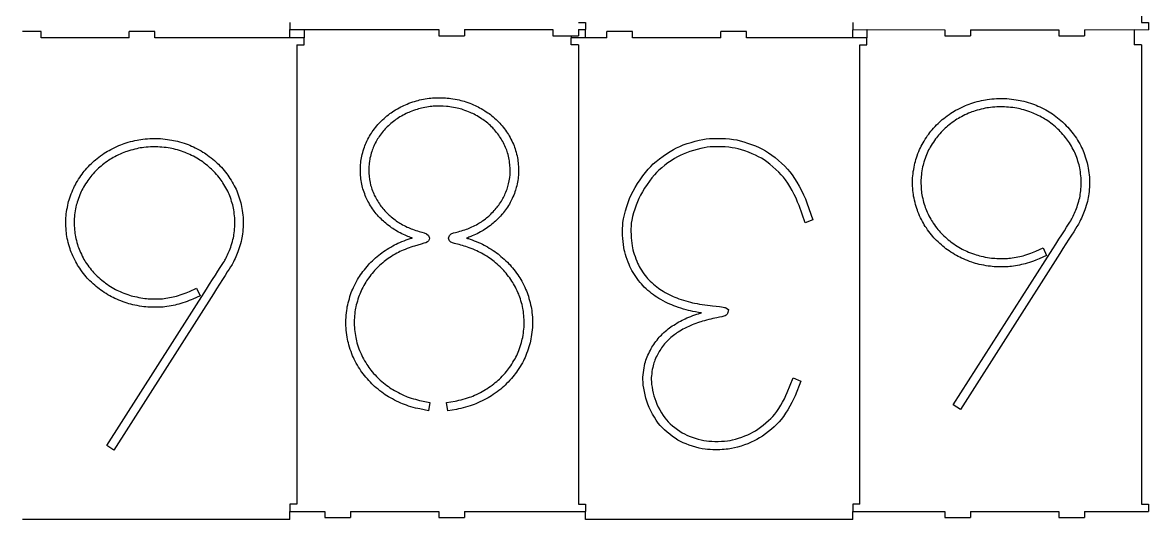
# Model space of a CAD drawing. Extents: x 0 to 774, y 0 to 367.
# Drawn here: x 536.7 to 773.9, y 60.8 to 165.5 of the extents above; entities that cross this region are included whole.
import ezdxf

# ---------------------------------------------------------------- set-up
doc = ezdxf.new("R2010")
doc.units = 0
doc.layers.add('ink_ext_XXXXXX', color=7, linetype='CONTINUOUS')

msp = doc.modelspace()

# ---------------------------------------------------------------- linework, layer by layer
at = {"layer": 'ink_ext_XXXXXX', "color": 5}
for points in [[(772.406529, 262.270854), (772.406529, 165.471017)], [(593.003296, 163.977953), (596.005262, 163.977953)], [(593.003617, 165.484728), (593.003617, 163.977944)], [(593.003617, 162.285046), (593.003617, 163.977944)], [(596.005262, 163.977953), (596.005262, 162.284928)], [(596.005417, 163.978227), (624.405883, 163.978227)], [(624.405883, 163.978227), (624.405883, 162.678378)], [(629.80192, 163.977293), (648.401792, 163.977293)], [(629.805394, 163.978042), (629.805394, 162.677969)], [(648.401792, 163.977293), (648.401792, 162.677597)], [(653.801979, 165.477678), (655.302125, 165.477678)], [(653.801979, 163.977532), (655.302125, 163.977532)], [(653.807053, 163.97852), (653.807053, 162.678444)], [(655.302125, 165.477678), (655.302125, 163.977532)], [(655.302125, 162.277179), (655.302125, 163.977532)], [(711.603005, 163.970839), (714.604738, 163.977443)], [(711.603093, 165.477547), (711.603093, 163.970511)], [(711.603093, 162.27734), (711.603093, 163.970511)], [(714.604738, 163.977443), (714.604738, 162.277261)], [(714.608975, 163.978339), (731.00453, 163.971014)], [(731.00453, 163.971014), (731.00453, 162.670846)], [(736.402237, 163.970896), (755.006189, 163.970896)], [(736.404041, 163.970533), (736.404041, 162.670673)], [(755.006189, 163.970896), (755.006189, 162.67062)], [(760.404674, 163.970835), (770.905706, 163.977819)], [(760.4057, 163.971338), (760.4057, 162.671084)], [(770.905706, 163.977819), (770.905706, 160.777988)], [(770.90836, 163.978326), (773.907351, 163.971322)], [(772.411039, 165.471455), (773.907351, 165.471455)], [(773.907351, 165.471455), (773.907351, 163.971322)], [(540.607087, 163.585254), (536.70765, 163.585254)], [(559.203485, 162.284648), (540.604025, 162.284648)], [(540.607087, 162.285113), (540.607087, 163.585254)], [(564.602996, 163.584133), (559.199543, 163.584133)], [(559.203485, 162.284648), (559.203485, 163.584539)], [(593.003617, 162.285046), (564.602888, 162.285046)], [(564.602996, 162.284356), (564.602996, 163.584133)], [(596.005262, 162.284928), (593.003296, 162.284928)], [(596.005262, 160.777615), (596.005262, 162.284928)], [(624.404417, 162.677969), (629.805394, 162.677969)], [(648.405071, 162.677739), (652.30623, 162.677739)], [(655.302125, 162.277179), (652.301833, 162.277179)], [(652.30623, 162.677739), (652.30623, 162.278067)], [(652.30623, 160.777751), (652.30623, 162.278067)], [(652.309347, 162.678444), (653.807053, 162.678444)], [(659.804592, 162.277622), (655.304781, 162.277622)], [(659.804592, 162.277622), (659.804592, 163.577694)], [(665.204103, 163.578117), (659.805829, 163.578117)], [(665.204103, 162.277857), (665.204103, 163.578117)], [(683.806251, 162.277835), (665.205607, 162.277835)], [(689.205762, 163.577907), (683.802539, 163.577907)], [(683.806251, 162.277835), (683.806251, 163.577961)], [(689.205762, 162.277975), (689.205762, 163.577907)], [(714.604738, 162.277261), (711.603005, 162.277261), (689.207032, 162.27734)], [(713.103872, 160.770391), (714.604738, 160.770391), (714.604738, 162.277261)], [(731.003301, 162.670673), (736.404041, 162.670673)], [(755.007354, 162.671084), (760.4057, 162.671084)], [(594.501641, 160.777615), (596.005262, 160.777615)], [(594.50444, 160.778228), (594.50444, 63.985016)], [(653.807053, 160.778158), (652.309347, 160.778158)], [(653.807053, 160.778158), (653.807053, 63.977918)], [(713.103916, 63.977882), (713.103916, 160.770774)], [(772.406529, 160.778119), (770.906022, 160.778119)], [(772.406529, 160.778119), (772.406529, 63.977646)], [(593.001446, 62.478283), (600.404224, 62.478283)], [(594.50444, 63.985016), (593.003443, 63.985016)], [(593.003617, 63.98498), (593.003617, 62.478196)], [(593.003617, 60.784772), (593.003617, 62.478196)], [(600.404224, 62.478283), (600.404224, 61.176433)], [(605.803735, 62.478196), (605.803735, 61.176218)], [(605.810145, 62.478308), (624.405883, 62.478308)], [(624.405883, 62.478308), (624.405883, 61.176824)], [(629.805283, 62.477994), (655.302125, 62.477994)], [(629.805394, 62.478067), (629.805394, 61.176897)], [(653.801979, 63.977576), (655.302125, 63.977576)], [(655.302125, 63.977576), (655.302125, 62.477994)], [(655.302125, 60.77764), (655.302125, 62.477994)], [(711.603093, 63.977662), (711.603093, 62.478406)], [(711.603093, 60.778053), (711.603093, 62.478406)], [(713.103916, 63.977882), (711.605351, 63.977882)], [(711.605769, 62.478502), (731.00453, 62.478502)], [(731.00453, 62.478502), (731.00453, 61.176502)], [(736.402237, 62.478087), (755.006189, 62.478087)], [(736.404041, 62.478358), (736.404041, 61.176657)], [(755.006189, 62.478087), (755.006189, 61.17656)], [(760.4057, 62.478667), (760.4057, 61.176528)], [(760.408705, 62.478694), (773.907351, 62.478694)], [(772.411039, 63.97819), (773.907351, 63.97819)], [(773.907351, 63.97819), (773.907351, 62.478694)], [(593.003617, 60.784772), (536.701616, 60.784772)], [(600.403728, 61.176218), (605.803735, 61.176218)], [(624.404417, 61.176897), (629.805394, 61.176897)], [(711.603093, 60.778053), (655.301716, 60.778053)], [(731.003301, 61.176657), (736.404041, 61.176657)], [(755.007354, 61.176528), (760.4057, 61.176528)]]:
    msp.add_lwpolyline(points, dxfattribs=at)
at = {"layer": 'ink_ext_XXXXXX', "color": 1}
for points in [[(701.949204, 127.504795), (703.224939, 123.882301), (701.557583, 123.296056), (700.287781, 126.91855)], [(734.285532, 83.975772), (732.794486, 84.923875), (753.744625, 117.778474)], [(755.229379, 116.83037), (734.285532, 83.975772)], [(750.177439, 117.316061), (751.69365, 118.009366), (752.423445, 116.404447), (750.907234, 115.710513)], [(555.931375, 75.404542), (554.444887, 76.352568), (575.442828, 109.294907)], [(571.856546, 108.816216), (573.384614, 109.511123), (574.112265, 107.906652), (572.589395, 107.210705)], [(576.934513, 108.347401), (555.931375, 75.404542)], [(684.889956, 105.34142), (685.406183, 105.02753), (685.311245, 104.411023)], [(697.807515, 87.512577), (699.041714, 90.586209), (700.679402, 89.928167), (699.445203, 86.855129)], [(620.736556, 85.790165), (622.547267, 85.426351), (622.201839, 83.696983), (620.391128, 84.060797)], [(626.335832, 83.654083), (626.029404, 85.390137), (627.851258, 85.716622)], [(628.163257, 83.980568), (626.335832, 83.654083)]]:
    msp.add_lwpolyline(points, dxfattribs=at)
msp.add_lwpolyline([(682.730106, 75.463704)], close=True, dxfattribs=at)
for points in [[(620.023414, 149.077031), (620.881412, 149.298217), (622.24641, 149.531102), (623.065409, 149.596288)], [(623.065409, 149.596288), (623.878836, 149.66203), (625.288405, 149.648659), (626.196546, 149.566202)], [(626.196546, 149.566202), (627.110259, 149.483188), (628.547685, 149.223002), (629.400113, 148.985103)], [(739.557669, 149.208715), (740.5517, 149.376694), (742.187446, 149.493712), (743.219225, 149.479242)], [(743.219225, 149.479242), (744.251004, 149.459739), (745.880459, 149.278549), (746.855615, 149.075339)], [(614.362852, 146.477407), (615.053708, 146.965463), (616.257134, 147.656876), (617.037133, 148.019019)], [(617.037133, 148.019019), (617.822703, 148.381161), (619.159844, 148.855846), (620.023414, 149.077031)], [(620.457985, 147.368834), (619.700272, 147.17272), (618.468988, 146.737035), (617.778132, 146.417793)], [(623.204694, 147.838505), (622.48041, 147.780562), (621.22684, 147.565505), (620.457985, 147.368834)], [(626.034975, 147.809533), (625.221548, 147.883076), (623.923407, 147.89589), (623.204694, 147.838505)], [(628.926542, 147.28582), (628.1744, 147.495862), (626.848403, 147.735991), (626.034975, 147.809533)], [(631.584109, 146.284079), (630.898824, 146.616692), (629.684255, 147.075777), (628.926542, 147.28582)], [(629.400113, 148.985103), (630.25254, 148.747203), (631.578538, 148.24689), (632.358536, 147.870262)], [(632.358536, 147.870262), (633.132964, 147.493077), (634.314104, 146.779378), (634.993818, 146.279064)], [(732.95177, 146.788439), (733.775934, 147.279163), (735.191484, 147.952965), (736.103727, 148.29081)], [(736.103727, 148.29081), (737.022262, 148.629283), (738.56993, 149.041366), (739.557669, 149.208715)], [(739.853362, 147.469791), (738.972575, 147.320057), (737.53186, 146.938173), (736.713987, 146.636189)], [(743.187768, 147.715153), (742.269234, 147.734656), (740.74044, 147.619524), (739.853362, 147.469791)], [(746.497009, 147.348368), (745.622514, 147.530187), (744.112594, 147.698166), (743.187768, 147.715153)], [(749.586054, 146.404668), (748.787055, 146.734334), (747.371505, 147.166548), (746.497009, 147.348368)], [(746.855615, 149.075339), (747.830772, 148.872758), (749.359566, 148.405312), (750.259226, 148.035381)], [(750.259226, 148.035381), (751.158887, 147.665451), (752.54298, 146.941948), (753.34198, 146.423542)], [(612.056284, 144.508467), (612.646855, 145.115752), (613.660853, 145.980994), (614.362852, 146.477407)], [(615.37685, 145.036638), (614.769565, 144.608196), (613.833567, 143.80424), (613.320996, 143.281084)], [(617.778132, 146.417793), (617.081704, 146.097993), (615.989706, 145.465637), (615.37685, 145.036638)], [(633.946391, 144.859467), (633.350249, 145.299609), (632.269394, 145.951465), (631.584109, 146.284079)], [(635.957673, 143.066027), (635.461817, 143.598098), (634.542533, 144.419882), (633.946391, 144.859467)], [(634.993818, 146.279064), (635.684674, 145.76928), (636.676386, 144.885095), (637.250242, 144.266111)], [(727.843207, 142.290136), (728.42201, 143.031255), (729.466371, 144.142305), (730.177292, 144.766405)], [(730.177292, 144.766405), (730.881921, 145.390505), (732.127605, 146.297715), (732.95177, 146.788439)], [(733.857722, 145.274115), (733.121636, 144.836239), (731.970322, 143.997604), (731.341188, 143.442708)], [(736.713987, 146.636189), (735.896113, 146.334205), (734.587516, 145.710734), (733.857722, 145.274115)], [(752.385697, 144.942562), (751.668485, 145.404975), (750.391344, 146.073744), (749.586054, 146.404668)], [(754.826734, 143.025593), (754.216475, 143.603137), (753.096618, 144.480778), (752.385697, 144.942562)], [(753.34198, 146.423542), (754.140979, 145.905136), (755.355206, 144.954516), (756.040961, 144.30525)], [(610.189859, 142.168471), (610.646715, 142.871584), (611.465714, 143.900068), (612.056284, 144.508467)], [(613.320996, 143.281084), (612.819569, 142.759599), (612.061856, 141.810229), (611.671856, 141.208516)], [(637.562242, 140.961145), (637.183385, 141.571215), (636.453529, 142.535071), (635.957673, 143.066027)], [(637.250242, 144.266111), (637.82967, 143.646012), (638.620812, 142.601371), (639.060954, 141.887672)], [(731.341188, 143.442708), (730.712055, 142.888442), (729.74319, 141.863584), (729.233592, 141.20614)], [(756.839961, 140.716674), (756.349237, 141.392363), (755.430702, 142.449936), (754.826734, 143.025593)], [(756.040961, 144.30525), (756.720425, 143.657243), (757.727039, 142.508445), (758.268093, 141.745936)], [(557.755701, 139.862503), (558.67566, 140.201381), (560.229715, 140.614063), (561.22244, 140.781943)], [(561.22244, 140.781943), (562.215164, 140.950342), (563.857578, 141.068326), (564.891882, 141.052733)], [(564.891882, 141.052733), (565.920989, 141.032983), (567.553007, 140.852109), (568.535337, 140.647847)], [(568.535337, 140.647847), (569.512469, 140.444625), (571.040537, 139.976849), (571.939706, 139.605746)], [(608.830432, 139.512019), (609.136861, 140.296474), (609.733002, 141.46313), (610.189859, 142.168471)], [(611.671856, 141.208516), (611.281857, 140.609031), (610.735858, 139.539319), (610.474001, 138.87242)], [(638.704383, 138.598863), (638.464812, 139.271333), (637.935527, 140.352746), (637.562242, 140.961145)], [(639.060954, 141.887672), (639.506667, 141.171744), (640.080523, 139.991161), (640.364666, 139.200019)], [(674.488264, 139.080756), (676.143753, 139.881205), (678.944437, 140.718444), (680.730466, 140.946889)], [(680.730466, 140.946889), (682.516495, 141.175335), (685.412117, 141.078616), (687.174411, 140.732091)], [(687.174411, 140.732091), (688.94264, 140.383786), (691.666186, 139.348363), (693.250471, 138.42212)], [(726.025012, 139.423176), (726.452823, 140.26181), (727.264405, 141.547759), (727.843207, 142.290136)], [(729.233592, 141.20614), (728.723994, 140.550583), (727.975325, 139.36907), (727.597845, 138.626693)], [(758.375046, 138.074943), (758.029023, 138.83179), (757.324393, 140.041614), (756.839961, 140.716674)], [(758.268093, 141.745936), (758.821731, 140.982168), (759.589273, 139.664763), (759.979336, 138.807883)], [(551.814946, 136.331315), (552.521808, 136.957615), (553.774408, 137.86614), (554.600812, 138.357305)], [(554.600812, 138.357305), (555.422019, 138.848989), (556.840939, 139.524146), (557.755701, 139.862503)], [(558.369007, 138.207616), (557.5478, 137.905641), (556.238028, 137.279861), (555.499981, 136.84223)], [(561.518698, 139.042856), (560.629924, 138.892648), (559.190213, 138.510111), (558.369007, 138.207616)], [(564.855499, 139.288698), (563.940738, 139.309488), (562.407472, 139.193584), (561.518698, 139.042856)], [(568.171511, 138.921754), (567.298329, 139.103147), (565.780656, 139.272066), (564.855499, 139.288698)], [(571.269227, 137.974768), (570.46881, 138.305849), (569.04989, 138.738802), (568.171511, 138.921754)], [(574.070685, 136.510629), (573.358626, 136.973208), (572.074841, 137.644206), (571.269227, 137.974768)], [(571.939706, 139.605746), (572.844073, 139.235164), (574.231808, 138.510631), (575.032224, 137.9914)], [(575.032224, 137.9914), (575.832641, 137.472169), (577.043661, 136.520504), (577.729732, 135.869256)], [(608.044862, 136.600395), (608.178576, 137.447808), (608.524004, 138.726448), (608.830432, 139.512019)], [(610.474001, 138.87242), (610.217716, 138.208306), (609.900145, 137.042208), (609.788717, 136.32461)], [(639.328382, 136.029882), (639.233668, 136.752495), (638.949525, 137.928621), (638.704383, 138.598863)], [(640.364666, 139.200019), (640.648808, 138.407206), (640.966379, 137.117423), (641.077807, 136.263881)], [(669.035239, 135.142591), (670.388111, 136.512078), (672.838709, 138.278526), (674.488264, 139.080756)], [(680.955945, 139.197649), (679.353859, 138.992938), (676.743052, 138.212662), (675.259639, 137.493504)], [(686.83026, 139.001245), (685.251908, 139.312168), (682.55803, 139.401766), (680.955945, 139.197649)], [(692.360423, 136.899545), (690.94228, 137.727883), (688.414545, 138.690321), (686.83026, 139.001245)], [(693.250471, 138.42212), (694.834755, 137.493504), (697.137012, 135.512851), (698.377145, 134.005704)], [(724.798202, 136.231583), (725.049856, 137.150117), (725.597201, 138.582025), (726.025012, 139.423176)], [(727.597845, 138.626693), (727.226657, 137.886203), (726.72335, 136.575089), (726.496862, 135.764137)], [(759.362785, 135.162685), (759.167754, 135.984962), (758.721069, 137.318725), (758.375046, 138.074943)], [(759.979336, 138.807883), (760.369398, 137.949746), (760.866414, 136.492673), (761.080319, 135.560297)], [(549.476067, 133.850024), (550.052991, 134.590669), (551.102888, 135.703976), (551.814946, 136.331315)], [(555.499981, 136.84223), (554.767132, 136.40512), (553.613285, 135.564682), (552.979189, 135.007509)], [(576.518712, 134.589629), (575.905406, 135.169152), (574.787941, 136.048571), (574.070685, 136.510629)], [(577.729732, 135.869256), (578.421001, 135.219048), (579.418923, 134.067799), (579.969859, 133.304285)], [(607.888863, 133.610214), (607.844291, 134.440356), (607.911148, 135.753539), (608.044862, 136.600395)], [(609.788717, 136.32461), (609.677288, 135.607011), (609.610431, 134.408599), (609.649431, 133.708271)], [(639.406382, 133.415772), (639.462096, 134.111085), (639.428667, 135.307826), (639.328382, 136.029882)], [(641.077807, 136.263881), (641.194807, 135.412568), (641.233807, 134.100499), (641.16695, 133.277043)], [(675.259639, 137.493504), (673.78216, 136.776719), (671.503638, 135.131911), (670.287239, 133.901271)], [(697.012406, 132.88543), (695.902813, 134.234743), (693.772632, 136.072988), (692.360423, 136.899545)], [(724.225691, 132.788965), (724.288604, 133.766009), (724.546549, 135.310531), (724.798202, 136.231583)], [(726.496862, 135.764137), (726.276665, 134.954442), (726.043886, 133.542038), (725.987264, 132.679496)], [(761.080319, 135.560297), (761.294224, 134.626034), (761.489256, 133.067042), (761.50813, 132.084965)], [(547.656938, 130.97632), (548.083134, 131.817797), (548.899143, 133.10678), (549.476067, 133.850024)], [(552.979189, 135.007509), (552.35029, 134.450336), (551.383553, 133.424348), (550.869, 132.766343)], [(578.540544, 132.274658), (578.051978, 132.951894), (577.126821, 134.012706), (576.518712, 134.589629)], [(579.969859, 133.304285), (580.520795, 132.538172), (581.284829, 131.218005), (581.67984, 130.360415)], [(608.340148, 130.752633), (608.134005, 131.525946), (607.939005, 132.781187), (607.888863, 133.610214)], [(609.649431, 133.708271), (609.688431, 133.005158), (609.872288, 131.860788), (610.045002, 131.208375)], [(638.955097, 130.934819), (639.144525, 131.583332), (639.356239, 132.719901), (639.406382, 133.415772)], [(641.16695, 133.277043), (641.100093, 132.454702), (640.877236, 131.208375), (640.648808, 130.440077)], [(664.941019, 129.15791), (665.842934, 131.08694), (667.676432, 133.771918), (669.035239, 135.142591)], [(670.287239, 133.901271), (669.070841, 132.672412), (667.356015, 130.158917), (666.543105, 128.41383)], [(700.287781, 126.91855), (699.623212, 128.803078), (698.121998, 131.535524), (697.012406, 132.88543)], [(698.377145, 134.005704), (699.611345, 132.499743), (701.219365, 129.583353), (701.949204, 127.504795)], [(759.746556, 132.048475), (759.727682, 132.914792), (759.551525, 134.341037), (759.362785, 135.162685)], [(546.425128, 127.777773), (546.679806, 128.699811), (547.230743, 130.134324), (547.656938, 130.97632)], [(550.869, 132.766343), (550.359644, 132.108858), (549.606005, 130.924865), (549.231784, 130.180582)], [(580.079007, 129.627566), (579.725576, 130.385363), (579.023912, 131.597943), (578.540544, 132.274658)], [(609.337432, 128.108438), (608.986432, 128.819908), (608.54629, 129.981549), (608.340148, 130.752633)], [(610.045002, 131.208375), (610.217716, 130.554848), (610.618858, 129.492935), (610.919715, 128.890665)], [(638.030241, 128.633265), (638.342241, 129.230521), (638.765668, 130.284634), (638.955097, 130.934819)], [(724.370392, 129.275885), (724.231982, 130.235942), (724.169069, 131.811292), (724.225691, 132.788965)], [(725.987264, 132.679496), (725.936933, 131.817583), (725.993555, 130.37561), (726.119382, 129.530684)], [(759.488612, 128.912875), (759.645895, 129.744589), (759.76543, 131.180901), (759.746556, 132.048475)], [(761.50813, 132.084965), (761.527004, 131.101001), (761.401177, 129.531942), (761.218728, 128.585726)], [(549.231784, 130.180582), (548.857563, 129.438377), (548.348207, 128.124447), (548.124714, 127.311036)], [(581.066534, 126.708125), (580.874226, 127.53297), (580.422042, 128.870289), (580.079007, 129.627566)], [(581.67984, 130.360415), (582.074851, 129.501267), (582.568614, 128.040767), (582.786909, 127.105735)], [(610.813858, 125.714956), (610.334716, 126.347869), (609.688431, 127.399196), (609.337432, 128.108438)], [(610.919715, 128.890665), (611.215, 128.285609), (611.811142, 127.319525), (612.223427, 126.779654)], [(636.676386, 126.545654), (637.099814, 127.079396), (637.718242, 128.035452), (638.030241, 128.633265)], [(640.648808, 130.440077), (640.425951, 129.673449), (639.963524, 128.520723), (639.59581, 127.816495)], [(663.137189, 122.694384), (663.232127, 124.348092), (664.021303, 127.187345), (664.941019, 129.15791)], [(666.543105, 128.41383), (665.730195, 126.674677), (664.982555, 124.009874), (664.899484, 122.593512)], [(725.21343, 125.922605), (724.886281, 126.812828), (724.515092, 128.317715), (724.370392, 129.275885)], [(726.119382, 129.530684), (726.245209, 128.685129), (726.584941, 127.309843), (726.868051, 126.525943)], [(758.614117, 125.953432), (758.928683, 126.722862), (759.331328, 128.077386), (759.488612, 128.912875)], [(761.218728, 128.585726), (761.042571, 127.639509), (760.608469, 126.15853), (760.243572, 125.284034)], [(545.853402, 124.327146), (545.915772, 125.307916), (546.17045, 126.856254), (546.425128, 127.777773)], [(548.124714, 127.311036), (547.901221, 126.499705), (547.672531, 125.083383), (547.615358, 124.217998)], [(581.451149, 123.585461), (581.430359, 124.454485), (581.253644, 125.884839), (581.066534, 126.708125)], [(582.786909, 127.105735), (583.000007, 126.169663), (583.192315, 124.606772), (583.213105, 123.621843)], [(612.223427, 126.779654), (612.63014, 126.238112), (613.410139, 125.386799), (613.917138, 124.919914)], [(634.932532, 124.714886), (635.450674, 125.171185), (636.252958, 126.009684), (636.676386, 126.545654)], [(639.59581, 127.816495), (639.228096, 127.116168), (638.553954, 126.077098), (638.058098, 125.450871)], [(726.685602, 122.853692), (726.194878, 123.655837), (725.534288, 125.03301), (725.21343, 125.922605)], [(726.868051, 126.525943), (727.157452, 125.739527), (727.76142, 124.478114), (728.195522, 123.76971)], [(757.519425, 123.708684), (757.796243, 124.149078), (758.29955, 125.176452), (758.614117, 125.953432)], [(545.998933, 120.806872), (545.8586, 121.766852), (545.791032, 123.345856), (545.853402, 124.327146)], [(547.615358, 124.217998), (547.563383, 123.352612), (547.620556, 121.907185), (547.745296, 121.06155)], [(581.191274, 120.441487), (581.352397, 121.277766), (581.466742, 122.717477), (581.451149, 123.585461)], [(583.213105, 123.621843), (583.233895, 122.637955), (583.103958, 121.064669), (582.927242, 120.115083)], [(612.724855, 123.620659), (612.128713, 124.16443), (611.293, 125.084271), (610.813858, 125.714956)], [(615.003565, 121.871791), (614.312709, 122.310261), (613.315425, 123.07856), (612.724855, 123.620659)], [(613.917138, 124.919914), (614.424137, 124.452472), (615.354564, 123.737659), (615.950706, 123.358803)], [(615.950706, 123.358803), (616.546848, 122.978832), (617.610989, 122.422247), (618.27956, 122.142562)], [(632.854393, 123.189989), (633.461677, 123.558817), (634.41439, 124.256915), (634.932532, 124.714886)], [(636.096959, 123.39056), (635.495245, 122.860161), (634.475676, 122.110248), (633.773677, 121.683477)], [(638.058098, 125.450871), (637.562242, 124.825757), (636.704243, 123.920959), (636.096959, 123.39056)], [(728.195522, 123.76971), (728.623333, 123.059419), (729.46008, 121.937674), (730.0263, 121.320495)], [(753.744625, 117.778474), (755.518781, 120.558614), (757.217441, 123.227398), (757.519425, 123.708684)], [(760.243572, 125.284034), (759.884966, 124.40136), (759.343911, 123.296602), (759.010471, 122.769388)], [(547.745296, 121.06155), (547.870036, 120.214876), (548.213072, 118.835456), (548.498935, 118.049073)], [(617.594275, 120.515707), (616.842133, 120.832721), (615.677707, 121.44112), (615.003565, 121.871791)], [(618.27956, 122.142562), (618.942559, 121.863434), (620.123699, 121.485134), (620.853555, 121.317435)], [(620.853555, 121.317435), (621.310412, 121.21102), (622.385696, 120.963649), (622.419124, 120.079465)], [(626.458403, 120.049937), (626.463975, 120.946935), (627.500259, 121.161992), (627.884687, 121.242778)], [(627.884687, 121.242778), (628.625685, 121.395992), (629.817969, 121.750891), (630.492111, 122.017205)], [(630.492111, 122.017205), (631.171824, 122.284076), (632.252679, 122.821161), (632.854393, 123.189989)], [(633.773677, 121.683477), (633.088392, 121.265063), (631.90168, 120.678393), (631.138395, 120.375865)], [(663.469474, 117.607464), (663.190592, 118.829796), (663.048184, 121.063816), (663.137189, 122.694384)], [(664.899484, 122.593512), (664.816412, 121.152821), (664.952886, 119.049935), (665.190232, 118.000865)], [(728.717703, 120.135207), (728.082278, 120.831658), (727.176326, 122.051547), (726.685602, 122.853692)], [(730.0263, 121.320495), (730.586228, 120.702686), (731.624298, 119.749549), (732.297471, 119.238692)], [(759.010471, 122.769388), (758.708487, 122.287472), (757.009827, 119.614285), (755.229379, 116.83037)], [(546.840929, 117.446162), (546.518684, 118.339614), (546.139265, 119.846892), (545.998933, 120.806872)], [(580.318092, 117.474748), (580.63514, 118.247098), (581.035349, 119.605727), (581.191274, 120.441487)], [(582.927242, 120.115083), (582.745329, 119.168097), (582.308739, 117.683168), (581.95011, 116.805829)], [(612.435141, 116.981756), (613.209568, 117.551155), (614.557852, 118.365697), (615.438136, 118.797482)], [(615.438136, 118.797482), (616.31842, 119.228709), (617.817132, 119.804794), (618.775416, 120.080022)], [(618.780987, 120.081137), (618.340845, 120.226551), (617.922989, 120.380322), (617.594275, 120.515707)], [(618.775416, 120.080022), (618.780987, 120.080022), (618.780987, 120.080579), (618.780987, 120.081137)], [(621.639125, 119.078838), (621.260269, 118.962396), (620.190556, 118.649839), (619.265701, 118.384639)], [(622.419124, 120.079465), (622.430267, 119.715094), (622.235267, 119.261024), (621.639125, 119.078838)], [(627.483544, 118.99081), (626.553117, 119.19751), (626.458403, 119.800337), (626.458403, 120.049937)], [(630.102111, 118.267082), (629.227399, 118.538411), (628.029543, 118.870467), (627.483544, 118.99081)], [(631.138395, 120.375865), (630.893253, 120.277808), (630.586825, 120.170279), (630.258111, 120.064422)], [(630.258111, 120.064422), (630.386254, 120.026537), (630.508825, 119.988651), (630.625825, 119.951323)], [(630.625825, 119.951323), (631.578538, 119.656037), (633.060535, 119.050981), (633.924105, 118.602482)], [(633.924105, 118.602482), (634.787675, 118.15454), (636.113673, 117.314927), (636.876957, 116.729928)], [(731.234236, 117.83258), (730.472984, 118.407607), (729.346836, 119.440015), (728.717703, 120.135207)], [(732.297471, 119.238692), (732.970644, 118.728465), (734.191162, 117.972876), (734.958705, 117.588476)], [(548.317022, 114.369756), (547.828456, 115.17537), (547.163175, 116.555309), (546.840929, 117.446162)], [(548.498935, 118.049073), (548.784798, 117.26269), (549.392907, 115.997096), (549.8243, 115.286077)], [(579.221418, 115.226825), (579.496886, 115.667054), (580.001044, 116.696681), (580.318092, 117.474748)], [(581.95011, 116.805829), (581.591482, 115.921732), (581.040546, 114.815182), (580.713103, 114.287635)], [(609.833288, 114.693574), (610.490715, 115.384987), (611.660713, 116.411243), (612.435141, 116.981756)], [(616.212563, 117.213527), (615.426993, 116.826871), (614.173424, 116.0686), (613.476996, 115.559373)], [(619.265701, 118.384639), (618.402131, 118.137268), (617.003705, 117.600741), (616.212563, 117.213527)], [(633.110678, 117.036356), (632.336251, 117.438055), (630.96011, 118.001883), (630.102111, 118.267082)], [(635.801673, 115.330387), (635.116389, 115.853544), (633.885105, 116.634657), (633.110678, 117.036356)], [(636.876957, 116.729928), (637.63467, 116.145486), (638.776811, 115.097502), (639.417524, 114.393832)], [(664.869815, 113.649125), (664.371389, 114.639452), (663.742422, 116.415394), (663.469474, 117.607464)], [(665.190232, 118.000865), (665.433512, 116.942302), (666.009076, 115.313515), (666.448167, 114.443641)], [(734.172288, 116.011239), (733.310376, 116.442195), (731.995487, 117.25881), (731.234236, 117.83258)], [(734.958705, 117.588476), (735.726247, 117.204075), (737.091467, 116.673087), (737.940797, 116.430871)], [(737.940797, 116.430871), (738.790127, 116.187396), (740.26859, 115.910577), (741.174542, 115.826273)], [(744.200673, 115.769022), (744.924176, 115.822499), (746.270521, 116.049616), (747.138725, 116.262892)], [(747.138725, 116.262892), (747.994347, 116.475539), (749.384731, 116.957455), (750.177439, 117.316061)], [(550.354446, 111.645221), (549.72035, 112.343766), (548.805588, 113.565701), (548.317022, 114.369756)], [(549.8243, 115.286077), (550.260891, 114.573498), (551.09769, 113.449277), (551.659021, 112.830253)], [(575.442828, 109.294907), (577.220376, 112.076094), (578.914764, 114.745016), (579.221418, 115.226825)], [(580.713103, 114.287635), (580.40645, 113.804267), (578.706864, 111.131187), (576.934513, 108.347401)], [(607.705006, 111.993107), (608.223148, 112.78982), (609.17586, 114.001604), (609.833288, 114.693574)], [(613.476996, 115.559373), (612.78614, 115.049588), (611.699713, 114.096875), (611.114714, 113.479562)], [(638.113812, 113.207677), (637.539956, 113.836133), (636.481387, 114.807788), (635.801673, 115.330387)], [(639.417524, 114.393832), (640.058238, 113.689604), (640.983093, 112.460549), (641.484521, 111.654365)], [(666.448167, 114.443641), (666.881323, 113.577921), (667.771371, 112.261244), (668.388471, 111.568787)], [(737.456364, 114.734727), (736.506373, 115.007142), (735.034201, 115.579653), (734.172288, 116.011239)], [(741.010967, 114.069733), (739.998062, 114.164732), (738.400064, 114.462942), (737.456364, 114.734727)], [(744.332791, 114.009966), (743.508626, 113.94894), (742.023872, 113.975363), (741.010967, 114.069733)], [(741.174542, 115.826273), (742.086785, 115.740711), (743.47717, 115.714288), (744.200673, 115.769022)], [(747.560245, 114.55102), (746.597671, 114.313837), (745.150664, 114.070992), (744.332791, 114.009966)], [(750.907234, 115.710513), (750.020156, 115.308497), (748.522819, 114.788204), (747.560245, 114.55102)], [(552.875239, 109.338046), (552.116402, 109.912891), (550.988542, 110.947715), (550.354446, 111.645221)], [(551.659021, 112.830253), (552.220352, 112.21071), (553.270249, 111.255408), (553.940728, 110.744492)], [(606.11158, 108.940527), (606.473722, 109.826382), (607.186864, 111.19528), (607.705006, 111.993107)], [(611.114714, 113.479562), (610.529715, 112.862806), (609.649431, 111.742393), (609.187003, 111.032037)], [(639.980238, 110.726166), (639.540096, 111.443765), (638.682097, 112.580335), (638.113812, 113.207677)], [(641.484521, 111.654365), (641.985949, 110.846509), (642.665662, 109.463683), (643.005519, 108.571699)], [(667.0712, 110.396891), (666.347295, 111.210395), (665.380109, 112.638624), (664.869815, 113.649125)], [(668.388471, 111.568787), (669.00557, 110.873363), (670.186367, 109.836161), (670.957742, 109.303912)], [(555.817029, 107.512681), (554.95944, 107.944594), (553.634075, 108.763721), (552.875239, 109.338046)], [(553.940728, 110.744492), (554.621602, 110.232538), (555.843017, 109.47526), (556.607051, 109.089605)], [(609.187003, 111.032037), (608.724576, 110.324467), (608.067148, 109.062541), (607.749577, 108.276971)], [(641.356378, 107.9438), (641.055522, 108.735498), (640.425951, 110.009682), (639.980238, 110.726166)], [(669.966822, 107.848388), (669.058973, 108.467267), (667.789172, 109.586947), (667.0712, 110.396891)], [(670.957742, 109.303912), (671.752851, 108.76573), (673.200662, 107.986642), (674.132245, 107.602141)], [(559.112251, 106.233573), (558.161106, 106.506443), (556.685014, 107.080248), (555.817029, 107.512681)], [(556.607051, 109.089605), (557.376282, 108.70447), (558.748425, 108.172764), (559.595619, 107.929001)], [(559.595619, 107.929001), (560.442813, 107.685758), (561.934499, 107.408211), (562.844063, 107.323491)], [(562.844063, 107.323491), (563.758825, 107.238252), (565.141363, 107.211745), (565.874211, 107.266319)], [(565.874211, 107.266319), (566.601863, 107.320892), (567.948018, 107.547504), (568.816002, 107.761641)], [(568.816002, 107.761641), (569.678789, 107.974739), (571.071722, 108.458108), (571.856546, 108.816216)], [(572.589395, 107.210705), (571.705818, 106.809457), (570.203737, 106.288147), (569.237001, 106.049062)], [(605.13101, 105.601018), (605.309295, 106.555402), (605.755009, 108.053557), (606.11158, 108.940527)], [(607.749577, 108.276971), (607.426435, 107.491958), (607.025293, 106.114703), (606.85815, 105.268961)], [(642.175377, 104.91629), (642.03052, 105.767046), (641.657235, 107.15433), (641.356378, 107.9438)], [(643.005519, 108.571699), (643.345375, 107.6786), (643.752089, 106.16986), (643.919231, 105.209347)], [(673.461743, 105.971574), (672.41742, 106.40117), (670.850936, 107.243155), (669.966822, 107.848388)], [(674.132245, 107.602141), (675.075696, 107.21408), (676.778654, 106.681238), (677.846711, 106.438552)], [(562.677743, 105.567252), (561.659031, 105.661847), (560.058198, 105.960704), (559.112251, 106.233573)], [(566.004149, 105.507481), (565.182943, 105.445111), (563.691257, 105.472138), (562.677743, 105.567252)], [(569.237001, 106.049062), (568.275461, 105.811535), (566.825356, 105.568812), (566.004149, 105.507481)], [(604.819011, 102.01581), (604.807868, 103.035379), (604.947153, 104.643291), (605.13101, 105.601018)], [(606.85815, 105.268961), (606.696579, 104.423777), (606.574008, 102.944565), (606.585151, 102.040881)], [(642.375948, 101.675396), (642.414948, 102.582423), (642.320234, 104.067206), (642.175377, 104.91629)], [(643.919231, 105.209347), (644.080802, 104.24772), (644.181088, 102.632566), (644.142088, 101.61021)], [(677.461024, 104.718386), (676.292094, 104.983027), (674.494198, 105.544944), (673.461743, 105.971574)], [(679.727679, 104.305404), (678.891034, 104.432384), (678.066256, 104.581319), (677.461024, 104.718386)], [(677.846711, 106.438552), (678.95037, 106.189339), (680.831338, 105.89859), (682.041803, 105.790004)], [(682.041803, 105.790004), (684.510202, 105.569272), (684.741614, 105.426271), (684.889956, 105.34142)], [(685.311245, 104.411023), (685.192572, 103.764849), (684.676344, 103.574378), (682.967452, 103.255148)], [(605.253581, 98.367087), (605.030725, 99.357128), (604.835725, 100.994568), (604.819011, 102.01581)], [(606.585151, 102.040881), (606.601865, 101.136082), (606.774579, 99.631242), (606.97515, 98.754301)], [(673.307468, 101.354006), (673.983904, 101.836412), (675.188435, 102.538956), (675.995412, 102.921083)], [(675.995412, 102.921083), (676.790521, 103.300244), (678.190863, 103.840799), (679.110579, 104.125615)], [(679.63274, 102.440458), (678.790162, 102.180564), (677.472891, 101.671456), (676.748986, 101.327898)], [(679.110579, 104.125615), (679.294522, 104.181984), (679.5022, 104.242508), (679.727679, 104.305404)], [(682.967452, 103.255148), (682.006201, 103.075358), (680.475319, 102.702725), (679.63274, 102.440458)], [(641.91352, 98.396616), (642.136377, 99.267428), (642.348091, 100.768926), (642.375948, 101.675396)], [(644.142088, 101.61021), (644.10866, 100.587298), (643.87466, 98.953757), (643.629517, 97.969288)], [(671.070481, 99.406582), (671.628244, 100.004694), (672.613231, 100.860326), (673.307468, 101.354006)], [(674.328056, 99.916282), (673.734691, 99.494993), (672.832776, 98.709378), (672.358084, 98.201457)], [(676.748986, 101.327898), (676.036947, 100.988493), (674.927355, 100.342318), (674.328056, 99.916282)], [(606.406865, 94.91615), (605.99458, 95.827634), (605.476438, 97.375932), (605.253581, 98.367087)], [(606.97515, 98.754301), (607.17015, 97.876245), (607.649292, 96.452747), (608.017005, 95.64712)], [(640.810379, 95.317849), (641.189236, 96.115119), (641.701806, 97.525246), (641.91352, 98.396616)], [(643.629517, 97.969288), (643.384375, 96.985932), (642.827233, 95.452678), (642.398234, 94.551779)], [(669.308187, 97.072283), (669.73541, 97.780761), (670.506784, 98.805503), (671.070481, 99.406582)], [(672.358084, 98.201457), (671.883391, 97.695316), (671.183221, 96.763733), (670.821268, 96.166808)], [(608.217576, 91.798384), (607.632577, 92.607911), (606.81915, 94.006337), (606.406865, 94.91615)], [(608.017005, 95.64712), (608.379148, 94.83815), (609.131289, 93.547809), (609.649431, 92.827982)], [(639.111096, 92.53604), (639.645953, 93.244724), (640.42038, 94.518908), (640.810379, 95.317849)], [(668.050253, 94.358824), (668.335068, 95.174701), (668.886897, 96.366179), (669.308187, 97.072283)], [(670.821268, 96.166808), (670.465249, 95.569289), (669.960888, 94.477497), (669.723542, 93.78326)], [(609.649431, 92.827982), (610.167573, 92.10704), (611.153714, 90.979385), (611.80557, 90.366529)], [(636.899243, 90.118044), (637.567813, 90.7192), (638.57624, 91.827355), (639.111096, 92.53604)], [(642.398234, 94.551779), (641.963663, 93.653109), (641.122379, 92.273069), (640.520666, 91.475241)], [(667.403485, 90.793293), (667.480622, 91.963409), (667.765437, 93.530486), (668.050253, 94.358824)], [(669.723542, 93.78326), (669.486196, 93.103264), (669.231049, 91.679781), (669.165779, 90.675213)], [(610.591001, 89.083431), (609.866716, 89.770944), (608.797004, 90.988856), (608.217576, 91.798384)], [(611.80557, 90.366529), (612.457426, 89.751444), (613.655282, 88.817674), (614.418566, 88.327947)], [(640.520666, 91.475241), (639.924524, 90.679643), (638.826954, 89.484016), (638.085955, 88.809874)], [(668.216395, 85.699847), (667.682366, 87.355335), (667.320413, 89.592915), (667.403485, 90.793293)], [(669.165779, 90.675213), (669.094575, 89.697941), (669.432793, 87.668632), (669.895618, 86.243369)], [(613.465853, 86.842606), (612.613426, 87.389162), (611.320857, 88.395361), (610.591001, 89.083431)], [(614.418566, 88.327947), (615.181851, 87.836547), (616.557991, 87.127863), (617.421561, 86.779649)], [(631.199681, 86.640364), (632.068822, 86.97242), (633.461677, 87.653805), (634.241676, 88.130161)], [(634.241676, 88.130161), (635.016103, 88.604846), (636.230673, 89.515216), (636.899243, 90.118044)], [(638.085955, 88.809874), (637.339385, 88.135733), (636.030102, 87.15572), (635.16096, 86.625321)], [(616.758562, 85.144438), (615.794707, 85.532766), (614.323852, 86.294379), (613.465853, 86.842606)], [(617.421561, 86.779649), (618.27956, 86.431435), (619.800557, 85.977922), (620.736556, 85.790165)], [(627.851258, 85.716622), (628.798399, 85.886551), (630.33054, 86.309421), (631.199681, 86.640364)], [(635.16096, 86.625321), (634.291819, 86.094365), (632.798678, 85.361723), (631.829251, 84.992895)], [(671.028946, 80.6064), (669.990557, 81.801438), (668.756357, 84.038424), (668.216395, 85.699847)], [(669.895618, 86.243369), (670.358443, 84.822853), (671.485837, 82.77159), (672.358084, 81.763462)], [(694.769485, 82.504575), (695.78414, 83.631376), (697.172614, 85.924732), (697.807515, 87.512577)], [(699.445203, 86.855129), (698.733165, 85.080967), (697.226017, 82.6007), (696.080822, 81.326745)], [(620.391128, 84.060797), (619.343701, 84.269725), (617.716846, 84.75611), (616.758562, 85.144438)], [(631.829251, 84.992895), (630.854253, 84.622953), (629.210684, 84.169439), (628.163257, 83.980568)], [(672.358084, 81.763462), (673.236264, 80.751775), (674.96889, 79.390595), (676.13782, 78.791296)], [(690.592195, 79.16571), (691.838261, 79.847486), (693.754831, 81.376588), (694.769485, 82.504575)], [(696.080822, 81.326745), (694.935628, 80.053977), (692.852916, 78.389588), (691.434773, 77.61584)], [(675.324909, 77.222439), (673.948302, 77.92973), (672.061401, 79.41611), (671.028946, 80.6064)], [(676.13782, 78.791296), (677.312683, 78.18725), (679.430996, 77.520901), (680.766068, 77.337551)], [(685.756269, 77.450884), (687.115075, 77.696537), (689.334261, 78.481559), (690.592195, 79.16571)], [(680.522788, 75.590091), (678.974105, 75.803109), (676.689649, 76.520488), (675.324909, 77.222439)], [(680.766068, 77.337551), (682.101139, 77.153015), (684.391529, 77.204638), (685.756269, 77.450884)], [(691.434773, 77.61584), (690.01663, 76.845652), (687.607568, 75.992393), (686.064819, 75.714698)], [(682.730106, 75.463704), (681.92313, 75.463704), (681.139888, 75.504647), (680.522788, 75.590091)], [(686.064819, 75.714698), (685.15697, 75.550336), (683.910903, 75.463704), (682.730106, 75.463704)]]:
    msp.add_open_spline(points, degree=3, dxfattribs=at)

doc.saveas('drawing.dxf')
